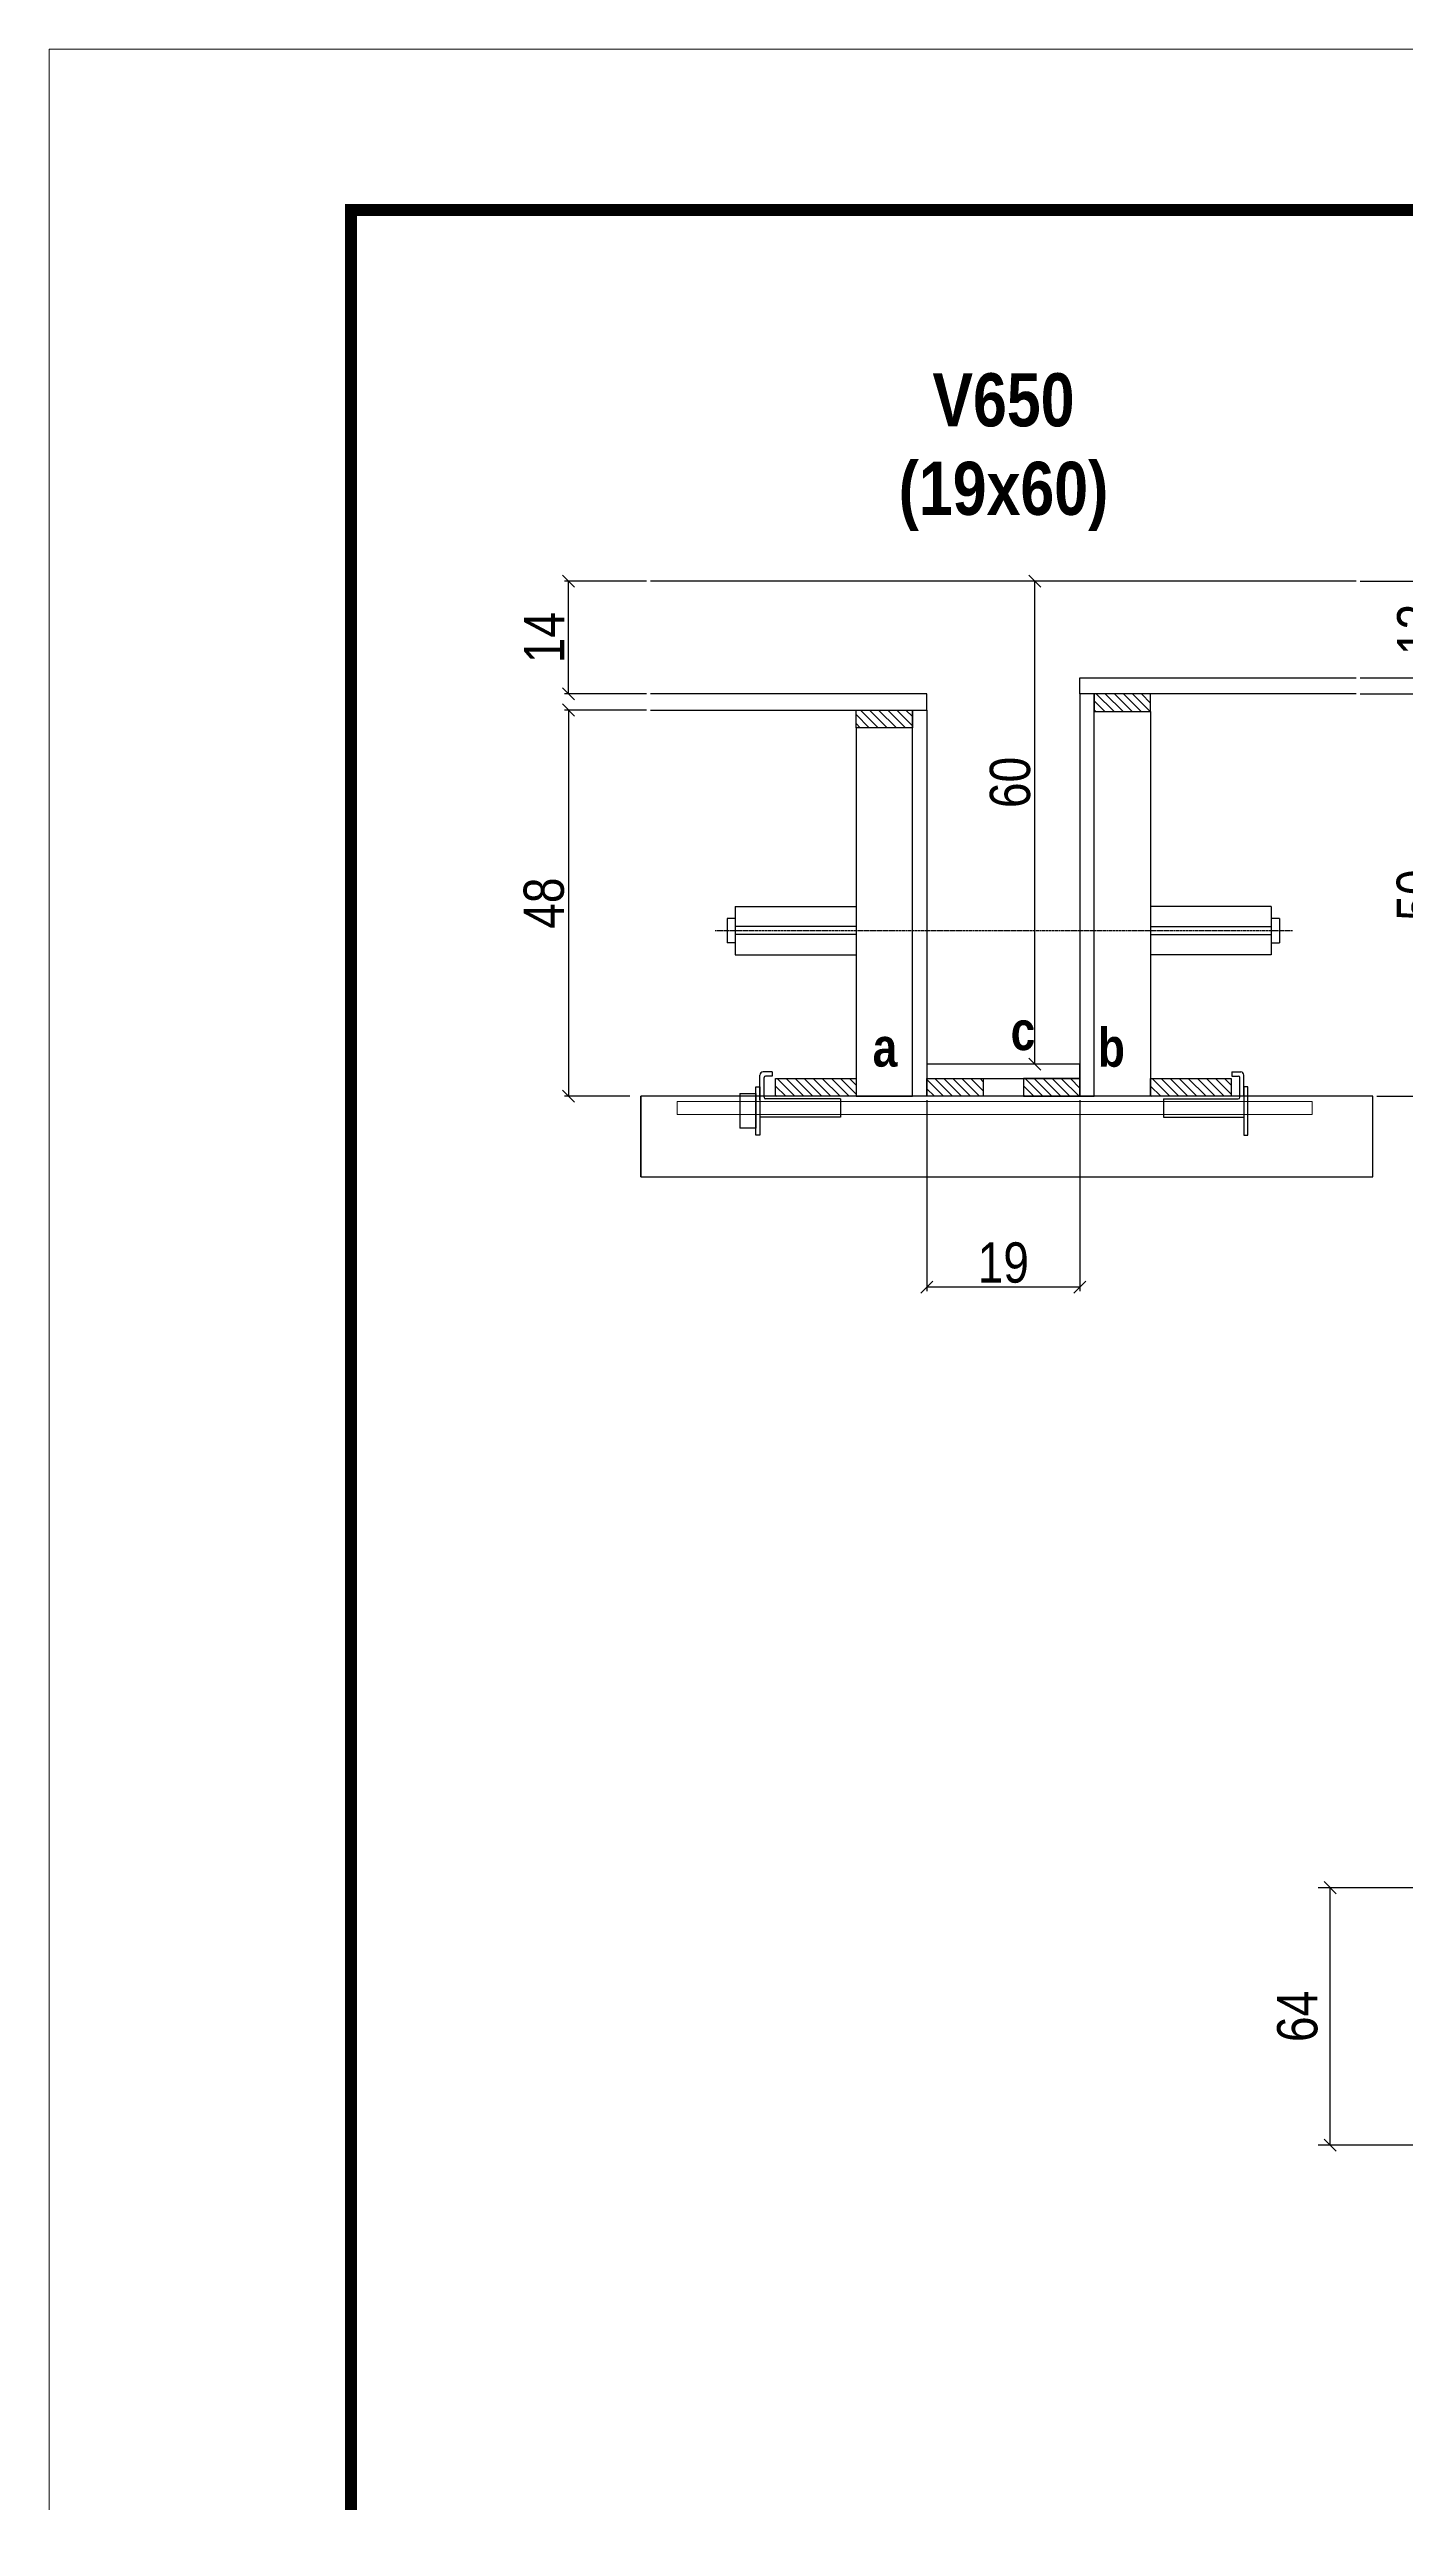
# Model space of a CAD drawing. Extents: x 3309 to 9590, y -2522 to 14608.
# Drawn here: x 8078 to 8415, y 7107 to 7716 of the extents above; entities that cross this region are included whole.
import ezdxf

# ---------------------------------------------------------------- set-up
doc = ezdxf.new("R2010")
doc.units = 0
doc.linetypes.add('DASHED', pattern=[0.75, 0.5, -0.25])
doc.linetypes.add('HIDDEN', pattern=[0.375, 0.25, -0.125])
for name, color, linetype in [('barrote', 251, 'Continuous'), ('COTA', 241, 'Continuous'), ('detalhes', 4, 'Continuous'), ('NOMENCLATURA', 7, 'Continuous'), ('Painéis', 200, 'Continuous'), ('presilha', 1, 'Continuous'), ('SARR_2.2x10', 60, 'Continuous'), ('SARR_2.2x7', 40, 'Continuous'), ('SARR_3.5x7', 81, 'Continuous'), ('TENSOR', 3, 'Continuous')]:
    doc.layers.add(name, color=color, linetype=linetype)
for name, color, linetype, lineweight in [('CONCRETO', 251, 'Continuous', 25), ('Folhas', 255, 'Continuous', 9), ('SARRAFO DE PRESSAO', 251, 'DASHED', 9), ('SCO-___-LAJ', 2, 'Continuous', 0)]:
    doc.layers.add(name, color=color, linetype=linetype, lineweight=lineweight)
doc.styles.add('COTA TECNICA', font='techl___.ttf', dxfattribs={"height": 10})
doc.styles.add('COTA TECNICA 2X', font='techl___.ttf', dxfattribs={"height": 10})
doc.styles.add('TECNICA', font='techb___.ttf', dxfattribs={"height": 10})
doc.dimstyles.new('PAINEL', dxfattribs={"dimtxt": 10, "dimasz": 3, "dimexe": 3, "dimexo": 3, "dimgap": 3, "dimtad": 1, "dimdec": 1, "dimzin": 12, "dimdsep": 46, "dimtxsty": 'COTA TECNICA', "dimblk1": 'OBLIQUE', "dimblk2": 'OBLIQUE', "dimsah": 1, "dimcen": 0.9, "dimclrd": 4, "dimclre": 4, "dimclrt": 240, "dimadec": 1, "dimazin": 3, "dimtfac": 1, "dimtdec": 1, "dimtmove": 0, "dimatfit": 3, "dimfxl": 1, "dimtolj": 1, "dimtzin": 12, "dimarcsym": 0})
doc.dimstyles.new('SECAO', dxfattribs={"dimscale": 0.333333, "dimtxt": 5, "dimasz": 9, "dimexe": 3, "dimexo": 3, "dimgap": 3, "dimtad": 1, "dimdec": 1, "dimlfac": 0.5, "dimzin": 12, "dimdsep": 46, "dimtxsty": 'COTA TECNICA 2X', "dimblk1": 'OBLIQUE', "dimblk2": 'OBLIQUE', "dimsah": 1, "dimcen": 0.9, "dimclrd": 4, "dimclre": 4, "dimclrt": 240, "dimadec": 1, "dimazin": 3, "dimtfac": 1, "dimtdec": 1, "dimtmove": 0, "dimatfit": 3, "dimfxl": 1, "dimtolj": 1, "dimtzin": 12, "dimarcsym": 0})
pattern_1 = [(135, (41531.551, -116056.026), (-1.122532015, -1.122532015), [])]

# ---------------------------------------------------------------- blocks, each defined once
blk = doc.blocks.new('9999999999')
at = {"layer": 'Folhas'}
blk.add_lwpolyline([(98138.98, 34190.21), (99623.98, 34190.21), (99623.98, 35240.21), (98138.98, 35240.21)], close=True, dxfattribs=at)
at = {"layer": 'Folhas', "color": 30, "const_width": 3}
blk.add_lwpolyline([(98213.98, 34230.21), (99583.98, 34230.21), (99583.98, 35200.21), (98213.98, 35200.21)], close=True, dxfattribs=at)
blk = doc.blocks.new('_Oblique')
at = {"color": 0, "linetype": 'ByBlock', "lineweight": -2}
blk.add_line((-0.5, -0.5), (0.5, 0.5), dxfattribs=at)
blk = doc.blocks.new('*D830')
at = {"layer": 'COTA', "color": 4, "lineweight": -2, "transparency": 16777216}
for p, q in [((8296.01, 7455.14), (8296.01, 7407.67)), ((8334.01, 7455.14), (8334.01, 7407.67)), ((8334.01, 7408.67), (8296.01, 7408.67))]:
    blk.add_line(p, q, dxfattribs=at)
at = {"layer": 'Defpoints', "color": 0, "transparency": 16777216}
for p in [(8296.01, 7456.14), (8334.01, 7456.14), (8296.01, 7408.67)]:
    blk.add_point(p, dxfattribs=at)
at = {"layer": 'COTA', "color": 4, "lineweight": -2, "transparency": 16777216, "xscale": 3, "yscale": 3, "zscale": 3, "rotation": 180}
blk.add_blockref('_Oblique', (8296.01, 7408.67), dxfattribs=at)
at = {"layer": 'COTA', "color": 4, "lineweight": -2, "transparency": 16777216, "xscale": 3, "yscale": 3, "zscale": 3}
blk.add_blockref('_Oblique', (8334.01, 7408.67), dxfattribs=at)
at = {"layer": 'COTA', "color": 240, "transparency": 16777216, "insert": (8315.01, 7414.76), "char_height": 10, "attachment_point": 5, "style": 'COTA TECNICA 2X'}
blk.add_mtext('\\A1;19', dxfattribs=at)
blk = doc.blocks.new('PRESILHA METÁLICA 1')
at = {"layer": 'presilha'}
for p, q in [((7.5, 10.64), (7.5, 19.86)), ((12, 21), (8.64, 21)), ((9, 11.57), (9, 18.93)), ((12, 19.5), (9.57, 19.5)), ((12, 21), (12, 19.5)), ((0, 13), (6, 13)), ((0, 13), (0, 0)), ((6, 15.5), (7.5, 15.5)), ((6, -2.5), (6, 15.5)), ((6, 13), (6, 0)), ((7.5, 15.5), (7.5, -2.5)), ((37.5, 11), (9.57, 11)), ((37.5, 11), (37.5, 4.1)), ((6, 0), (0, 0)), ((37.5, 4.1), (7.5, 4.1)), ((7.5, -2.5), (6, -2.5))]:
    blk.add_line(p, q, dxfattribs=at)
for centre, radius, start, end in [((8.64, 19.86), 1.14, 90, 180), ((9.57, 18.93), 0.57, 90, 180), ((9.57, 11.57), 0.57, 180, 270)]:
    blk.add_arc(centre, radius, start, end, dxfattribs=at)
blk = doc.blocks.new('PRESILHA METÁLICA 2')
at = {"layer": 'presilha'}
for p, q in [((-5.25, 23.5), (-5.25, 22)), ((-5.25, 23.5), (-1.89, 23.5)), ((-5.25, 22), (-2.82, 22)), ((-2.25, 14.07), (-2.25, 21.43)), ((-0.75, 14.64), (-0.75, 22.36)), ((-30.75, 13.5), (-30.75, 6.6)), ((-30.75, 13.5), (-2.82, 13.5)), ((0.75, 18), (-0.75, 18)), ((-0.75, 18), (-0.75, 0)), ((0.75, 0), (0.75, 18)), ((-30.75, 6.6), (-0.75, 6.6)), ((-0.75, 0), (0.75, 0))]:
    blk.add_line(p, q, dxfattribs=at)
for centre, radius, start, end in [((-2.82, 21.43), 0.57, 0, 90), ((-1.89, 22.36), 1.14, 0, 90), ((-2.82, 14.07), 0.57, 270, 0)]:
    blk.add_arc(centre, radius, start, end, dxfattribs=at)
blk = doc.blocks.new('*D831')
at = {"layer": 'COTA', "color": 4, "lineweight": -2, "transparency": 16777216}
for p, q in [((8226.31, 7552.14), (8205.97, 7552.14)), ((8206.97, 7552.14), (8206.97, 7456.14)), ((8222.2, 7456.14), (8205.97, 7456.14))]:
    blk.add_line(p, q, dxfattribs=at)
at = {"layer": 'Defpoints', "color": 0, "transparency": 16777216}
for p in [(8227.31, 7552.14), (8206.97, 7456.14), (8223.2, 7456.14)]:
    blk.add_point(p, dxfattribs=at)
at = {"layer": 'COTA', "color": 4, "lineweight": -2, "transparency": 16777216, "xscale": 3, "yscale": 3, "zscale": 3}
for p, rotation in [((8206.97, 7552.14), 90), ((8206.97, 7456.14), 270)]:
    blk.add_blockref('_Oblique', p, dxfattribs=dict(at, rotation=rotation))
at = {"layer": 'COTA', "color": 240, "transparency": 16777216, "insert": (8200.87, 7504.14), "char_height": 10, "attachment_point": 5, "rotation": 90, "style": 'COTA TECNICA 2X'}
blk.add_mtext('\\A1;48', dxfattribs=at)
blk = doc.blocks.new('*D832')
at = {"layer": 'COTA', "color": 4, "lineweight": -2, "transparency": 16777216}
for p, q in [((8403.71, 7556.14), (8424.93, 7556.14)), ((8423.93, 7556.14), (8423.93, 7456.14)), ((8407.83, 7456.14), (8424.93, 7456.14))]:
    blk.add_line(p, q, dxfattribs=at)
at = {"layer": 'Defpoints', "color": 0, "transparency": 16777216}
for p in [(8402.71, 7556.14), (8406.83, 7456.14), (8423.93, 7456.14)]:
    blk.add_point(p, dxfattribs=at)
at = {"layer": 'COTA', "color": 4, "lineweight": -2, "transparency": 16777216, "xscale": 3, "yscale": 3, "zscale": 3}
for p, rotation in [((8423.93, 7556.14), 90), ((8423.93, 7456.14), 270)]:
    blk.add_blockref('_Oblique', p, dxfattribs=dict(at, rotation=rotation))
at = {"layer": 'COTA', "color": 240, "transparency": 16777216, "insert": (8417.82, 7506.14), "char_height": 10, "attachment_point": 5, "rotation": 90, "style": 'COTA TECNICA 2X'}
blk.add_mtext('\\A1;50', dxfattribs=at)
blk = doc.blocks.new('*D833')
at = {"layer": 'COTA', "color": 4, "lineweight": -2, "transparency": 16777216}
for p, q in [((8333.01, 7584.14), (8321.84, 7584.14)), ((8322.84, 7464.14), (8322.84, 7584.14)), ((8333.01, 7464.14), (8321.84, 7464.14))]:
    blk.add_line(p, q, dxfattribs=at)
at = {"layer": 'Defpoints', "color": 0, "transparency": 16777216}
for p in [(8322.84, 7584.14), (8334.01, 7584.14), (8334.01, 7464.14)]:
    blk.add_point(p, dxfattribs=at)
at = {"layer": 'COTA', "color": 4, "lineweight": -2, "transparency": 16777216, "xscale": 3, "yscale": 3, "zscale": 3}
for p, rotation in [((8322.84, 7584.14), 90), ((8322.84, 7464.14), 270)]:
    blk.add_blockref('_Oblique', p, dxfattribs=dict(at, rotation=rotation))
at = {"layer": 'COTA', "color": 240, "transparency": 16777216, "insert": (8316.73, 7534.14), "char_height": 10, "attachment_point": 5, "rotation": 90, "style": 'COTA TECNICA 2X'}
blk.add_mtext('\\A1;60', dxfattribs=at)
blk = doc.blocks.new('*D834')
at = {"layer": 'COTA', "color": 4, "lineweight": -2, "transparency": 16777216}
for p, q in [((8403.71, 7584.14), (8424.93, 7584.14)), ((8423.93, 7560.14), (8423.93, 7584.14)), ((8403.71, 7560.14), (8424.93, 7560.14))]:
    blk.add_line(p, q, dxfattribs=at)
at = {"layer": 'Defpoints', "color": 0, "transparency": 16777216}
for p in [(8402.71, 7584.14), (8423.93, 7584.14), (8402.71, 7560.14)]:
    blk.add_point(p, dxfattribs=at)
at = {"layer": 'COTA', "color": 4, "lineweight": -2, "transparency": 16777216, "xscale": 3, "yscale": 3, "zscale": 3}
for p, rotation in [((8423.93, 7584.14), 90), ((8423.93, 7560.14), 270)]:
    blk.add_blockref('_Oblique', p, dxfattribs=dict(at, rotation=rotation))
at = {"layer": 'COTA', "color": 240, "transparency": 16777216, "insert": (8417.87, 7572.14), "char_height": 10, "attachment_point": 5, "rotation": 90, "style": 'COTA TECNICA 2X'}
blk.add_mtext('\\A1;12', dxfattribs=at)
blk = doc.blocks.new('*D835')
at = {"layer": 'COTA', "color": 4, "lineweight": -2, "transparency": 16777216}
for p, q in [((8226.31, 7584.14), (8205.97, 7584.14)), ((8206.97, 7556.14), (8206.97, 7584.14)), ((8226.31, 7556.14), (8205.97, 7556.14))]:
    blk.add_line(p, q, dxfattribs=at)
at = {"layer": 'Defpoints', "color": 0, "transparency": 16777216}
for p in [(8206.97, 7584.14), (8227.31, 7584.14), (8227.31, 7556.14)]:
    blk.add_point(p, dxfattribs=at)
at = {"layer": 'COTA', "color": 4, "lineweight": -2, "transparency": 16777216, "xscale": 3, "yscale": 3, "zscale": 3}
for p, rotation in [((8206.97, 7584.14), 90), ((8206.97, 7556.14), 270)]:
    blk.add_blockref('_Oblique', p, dxfattribs=dict(at, rotation=rotation))
at = {"layer": 'COTA', "color": 240, "transparency": 16777216, "insert": (8200.89, 7570.14), "char_height": 10, "attachment_point": 5, "rotation": 90, "style": 'COTA TECNICA 2X'}
blk.add_mtext('\\A1;14', dxfattribs=at)
blk = doc.blocks.new('*D863')
at = {"layer": 'COTA', "color": 4, "lineweight": -2, "transparency": 16777216}
for p, q in [((8481.02, 7259.45), (8393.22, 7259.45)), ((8396.22, 7195.45), (8396.22, 7259.45)), ((8447.02, 7195.45), (8393.22, 7195.45))]:
    blk.add_line(p, q, dxfattribs=at)
at = {"layer": 'Defpoints', "color": 0, "transparency": 16777216}
for p in [(8396.22, 7259.45), (8484.02, 7259.45, 0), (8450.02, 7195.45, 0)]:
    blk.add_point(p, dxfattribs=at)
at = {"layer": 'COTA', "color": 4, "lineweight": -2, "transparency": 16777216, "xscale": 3, "yscale": 3, "zscale": 3}
for p, rotation in [((8396.22, 7259.45), 90), ((8396.22, 7195.45), 270)]:
    blk.add_blockref('_Oblique', p, dxfattribs=dict(at, rotation=rotation))
at = {"layer": 'COTA', "color": 240, "transparency": 16777216, "insert": (8388.12, 7227.45), "char_height": 10, "attachment_point": 5, "rotation": 90, "style": 'COTA TECNICA'}
blk.add_mtext('\\A1;64', dxfattribs=at)

msp = doc.modelspace()

# ---------------------------------------------------------------- hatches: boundary and pattern name
at = {"layer": 'SARR_2.2x10'}
h = msp.add_hatch(dxfattribs=at)
h.set_pattern_fill('ANSI31', color=256, scale=0.5, angle=90)
h.set_pattern_definition([(135, (41451.951, -116056.026), (-1.122532015, -1.122532015), [])])
h.paths.add_polyline_path([(8258.41, 7460.54), (8258.41, 7456.14), (8278.41, 7456.14), (8278.41, 7460.54)])
h = msp.add_hatch(dxfattribs=at)
h.set_pattern_fill('ANSI31', color=256, scale=0.5, angle=90)
h.set_pattern_definition([(135, (41545.151, -116056.026), (-1.122532015, -1.122532015), [])])
h.paths.add_polyline_path([(8351.61, 7460.54), (8351.61, 7456.14), (8371.61, 7456.14), (8371.61, 7460.54)])
at = {"layer": 'SARR_2.2x7'}
h = msp.add_hatch(dxfattribs=at)
h.set_pattern_fill('ANSI31', color=256, scale=0.5, angle=90)
h.set_pattern_definition([(135, (41465.951, -115964.426), (-1.122532015, -1.122532015), [])])
h.paths.add_polyline_path([(8292.41, 7552.14), (8292.41, 7547.74), (8278.41, 7547.74), (8278.41, 7552.14)])
h = msp.add_hatch(dxfattribs=at)
h.set_pattern_fill('ANSI31', color=256, scale=0.5, angle=90)
h.set_pattern_definition([(135, (41445.951, -115960.426), (-1.122532015, -1.122532015), [])])
h.paths.add_polyline_path([(8337.61, 7556.14), (8337.61, 7551.74), (8351.61, 7551.74), (8351.61, 7556.14)])
h = msp.add_hatch(dxfattribs=at)
h.set_pattern_fill('ANSI31', color=256, scale=0.5, angle=90)
h.set_pattern_definition(pattern_1)
h.paths.add_polyline_path([(8310.01, 7456.14), (8310.01, 7460.54), (8296.01, 7460.54), (8296.01, 7456.14)])
h = msp.add_hatch(dxfattribs=at)
h.set_pattern_fill('ANSI31', color=256, scale=0.5, angle=90)
h.set_pattern_definition(pattern_1)
h.paths.add_polyline_path([(8320.01, 7460.54), (8320.01, 7456.14), (8334.01, 7456.14), (8334.01, 7460.54)])

# ---------------------------------------------------------------- linework, layer by layer
at = {"ltscale": 3}
for p, q in [((8248.41, 7503.31), (8248.41, 7491.31)), ((8248.41, 7503.31), (8278.41, 7503.31)), ((8381.61, 7503.31), (8351.61, 7503.31)), ((8381.61, 7503.31), (8381.61, 7491.31)), ((8246.41, 7500.31), (8246.41, 7494.31)), ((8248.41, 7500.31), (8246.41, 7500.31)), ((8278.41, 7498.31), (8248.41, 7498.31)), ((8278.41, 7496.31), (8248.41, 7496.31)), ((8351.61, 7498.31), (8381.61, 7498.31)), ((8351.61, 7496.31), (8381.61, 7496.31)), ((8383.61, 7500.31), (8381.61, 7500.31)), ((8383.61, 7500.31), (8383.61, 7494.31)), ((8248.41, 7494.31), (8246.41, 7494.31)), ((8248.41, 7491.31), (8278.41, 7491.31)), ((8381.61, 7491.31), (8351.61, 7491.31)), ((8381.61, 7494.31), (8383.61, 7494.31))]:
    msp.add_line(p, q, dxfattribs=at)
at = {"layer": 'barrote'}
msp.add_lwpolyline([(8224.96, 7436.14), (8406.87, 7436.14), (8406.87, 7456.14), (8224.96, 7456.14)], close=True, dxfattribs=at)
at = {"layer": 'CONCRETO', "linetype": 'Continuous'}
msp.add_line((8402.71, 7584.14), (8227.31, 7584.14), dxfattribs=at)
at = {"layer": 'detalhes', "color": 250}
msp.add_line((8224.96, 7436.14), (8224.96, 7456.14), dxfattribs=at)
at = {"layer": 'Painéis', "linetype": 'Continuous', "elevation": 0}
for points in [[(8402.71, 7556.14), (8334.01, 7556.14), (8334.01, 7560.14), (8402.71, 7560.14)], [(8227.31, 7552.14), (8296.01, 7552.14), (8296.01, 7556.14), (8227.31, 7556.14)]]:
    msp.add_lwpolyline(points, dxfattribs=at)
at = {"layer": 'Painéis', "linetype": 'Continuous'}
for points in [[(8292.41, 7456.14), (8292.41, 7552.14), (8296.01, 7552.14), (8296.01, 7456.14)], [(8337.61, 7456.14), (8337.61, 7556.14), (8334.01, 7556.14), (8334.01, 7456.14)], [(8334.01, 7464.14), (8296.01, 7464.14), (8296.01, 7460.54), (8334.01, 7460.54)]]:
    msp.add_lwpolyline(points, close=True, dxfattribs=at)
at = {"layer": 'SARR_2.2x10'}
for points in [[(8258.41, 7460.54), (8278.41, 7460.54), (8278.41, 7456.14), (8258.41, 7456.14)], [(8351.61, 7460.54), (8371.61, 7460.54), (8371.61, 7456.14), (8351.61, 7456.14)]]:
    msp.add_lwpolyline(points, close=True, dxfattribs=at)
at = {"layer": 'SARR_2.2x7', "elevation": 0}
for points in [[(8278.41, 7552.14), (8292.41, 7552.14), (8292.41, 7547.74), (8278.41, 7547.74)], [(8351.61, 7556.14), (8337.61, 7556.14), (8337.61, 7551.74), (8351.61, 7551.74)]]:
    msp.add_lwpolyline(points, close=True, dxfattribs=at)
at = {"layer": 'SARR_2.2x7'}
for points in [[(8296.01, 7460.54), (8310.01, 7460.54), (8310.01, 7456.14), (8296.01, 7456.14)], [(8334.01, 7460.54), (8320.01, 7460.54), (8320.01, 7456.14), (8334.01, 7456.14)]]:
    msp.add_lwpolyline(points, close=True, dxfattribs=at)
at = {"layer": 'SARR_3.5x7'}
for points in [[(8337.61, 7551.74), (8351.61, 7551.74), (8351.61, 7456.14), (8337.61, 7456.14)], [(8292.41, 7547.74), (8278.41, 7547.74), (8278.41, 7456.14), (8292.41, 7456.14)]]:
    msp.add_lwpolyline(points, close=True, dxfattribs=at)
at = {"layer": 'SCO-___-LAJ', "color": 1}
msp.add_lwpolyline([(8233.96, 7454.81), (8391.79, 7454.81), (8391.79, 7451.61), (8233.96, 7451.61)], close=True, dxfattribs=at)
at = {"layer": 'TENSOR', "linetype": 'HIDDEN', "ltscale": 0.5}
msp.add_line((8243.41, 7497.31), (8386.92, 7497.31), dxfattribs=at)

# ---------------------------------------------------------------- block references
at = {"layer": 'presilha', "xscale": 0.6666666666666666, "yscale": 0.6666666666666666, "zscale": 0.6666666666666666}
for name, p in [('PRESILHA METÁLICA 1', (8249.54, 7448.18)), ('PRESILHA METÁLICA 2', (8375.29, 7446.51))]:
    msp.add_blockref(name, p, dxfattribs=at)
at = {"layer": 'SARRAFO DE PRESSAO', "color": 6, "linetype": 'ByBlock'}
msp.add_blockref('9999999999', (-90061.11, -27523.8), dxfattribs=at)

# ---------------------------------------------------------------- texts
at = {"layer": 'detalhes', "style": 'TECNICA'}
for s, p in [('a', (8282.54, 7463.51)), ('c', (8316.83, 7467.62)), ('b', (8338.51, 7463.49))]:
    msp.add_text(s, height=9.6, dxfattribs=at).set_placement(p)
at = {"layer": 'NOMENCLATURA', "insert": (8315.05, 7635.84), "char_height": 13.2, "attachment_point": 2, "style": 'TECNICA'}
msp.add_mtext_dynamic_manual_height_columns('V650\\P(19x60)', width=300.2766, gutter_width=1, heights=[0], dxfattribs=at)

# ---------------------------------------------------------------- dimensions: what is measured, and where the dimension line sits
at = {"layer": 'COTA'}
for base, p1, p2, dimstyle, picture, middle in [((8206.97, 7584.14), (8227.31, 7556.14), (8227.31, 7584.14), 'SECAO', '*D835', (8200.89, 7570.14)), ((8423.93, 7584.14), (8402.71, 7560.14), (8402.71, 7584.14), 'SECAO', '*D834', (8417.87, 7572.14)), ((8423.93, 7456.14, 0), (8402.71, 7556.14), (8406.83, 7456.14, 0), 'SECAO', '*D832', (8417.82, 7506.14, 0)), ((8206.97, 7456.14, 0), (8227.31, 7552.14), (8223.2, 7456.14, 0), 'SECAO', '*D831', (8200.87, 7504.14, 0)), ((8396.22, 7259.45), (8450.02, 7195.45, 0), (8484.02, 7259.45, 0), 'PAINEL', '*D863', (8388.12, 7227.45))]:
    dim = msp.add_linear_dim(base=base, p1=p1, p2=p2, angle=90, dimstyle=dimstyle, dxfattribs=at)
    dim.commit()
    dim.dimension.update_dxf_attribs({"geometry": picture, "text_midpoint": middle})
for base, p1, p2, angle, picture, middle in [((8322.84, 7584.14), (8334.01, 7464.14), (8334.01, 7584.14), 90, '*D833', (8322.84, 7534.14)), ((8296.01, 7408.67), (8334.01, 7456.14), (8296.01, 7456.14), 180, '*D830', (8315.01, 7408.67))]:
    dim = msp.add_linear_dim(base=base, p1=p1, p2=p2, angle=angle, dimstyle='SECAO', dxfattribs=at)
    dim.commit()
    dim.dimension.update_dxf_attribs({"geometry": picture, "text_midpoint": middle, "dimtype": 160})

doc.saveas('drawing.dxf')
